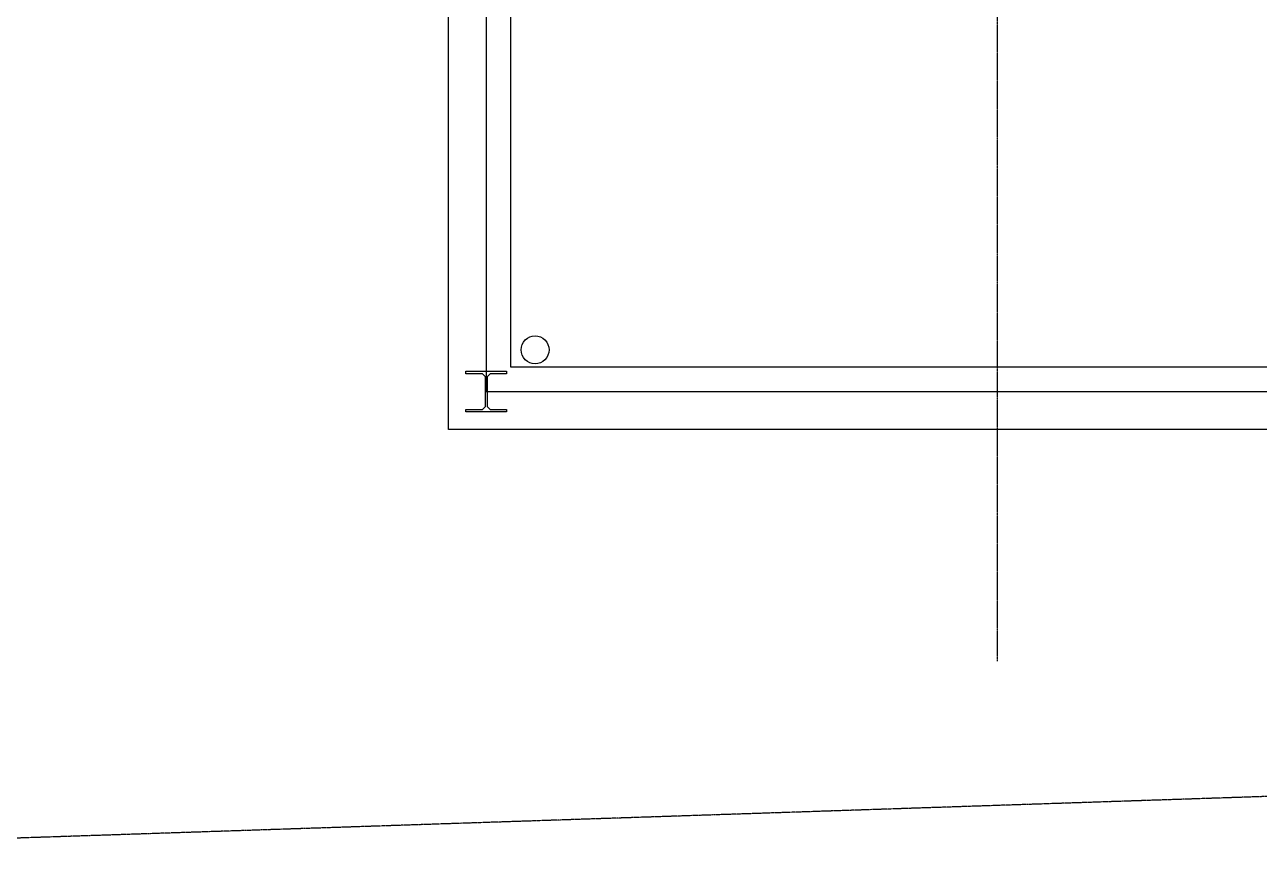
# Model space of a CAD drawing. Header units: millimetres. Extents: x 0 to 181737, y 0 to 59400.
# Drawn here: x 125628 to 130941, y 13764 to 17304 of the extents above; entities that cross this region are included whole.
import ezdxf

# ---------------------------------------------------------------- set-up
doc = ezdxf.new("R2010")
doc.units = ezdxf.units.MM
doc.header["$LTSCALE"] = 0.2
doc.linetypes.add('CENTER', pattern=[50.8, 31.75, -6.35, 6.35, -6.35])
doc.linetypes.add('PHANTOM', pattern=[63.5, 31.75, -6.35, 6.35, -6.35, 6.35, -6.35])
doc.layers.add('A_境界線', color=9, linetype='PHANTOM')
doc.layers.add('A_建築', color=8, linetype='Continuous')
doc.layers.add('A_通芯', color=8, linetype='CENTER', plot=False)

msp = doc.modelspace()

# ---------------------------------------------------------------- linework, layer by layer
at = {"layer": 'A_境界線'}
msp.add_lwpolyline([(160764.5, 14975.04), (124502.65, 13767.02), (114377.78, 13763.86), (104147.68, 14776.54)], dxfattribs=at)
at = {"layer": 'A_建築', "linetype": 'Continuous'}
for points in [[(136697.8, 17525), (136697.8, 15562), (127451.8, 15562), (127451.8, 17525)], [(136429.8, 17525), (136429.8, 15830), (127719.8, 15830), (127719.8, 17525)]]:
    msp.add_lwpolyline(points, dxfattribs=at)
at = {"layer": 'A_建築'}
msp.add_lwpolyline([(127614.8, 17525), (127614.8, 15725), (136534.8, 15725), (136534.8, 17525)], dxfattribs=at)
at = {"layer": 'A_建築', "linetype": 'Continuous'}
msp.add_lwpolyline([(127527.3, 15637.5), (127527.3, 15648.5), (127598.05, 15648.5), (127611.05, 15661.5), (127611.05, 15788.5), (127598.05, 15801.5), (127527.3, 15801.5), (127527.3, 15812.5), (127702.3, 15812.5), (127702.3, 15801.5), (127631.55, 15801.5), (127618.55, 15788.5), (127618.55, 15661.5), (127631.55, 15648.5), (127702.3, 15648.5), (127702.3, 15637.5)], close=True, dxfattribs=at)
msp.add_circle((127824.8, 15905), 60, dxfattribs=at)
at = {"layer": 'A_通芯'}
msp.add_line((129814.8, 14565.35), (129814.8, 46450.31), dxfattribs=at)

doc.saveas('drawing.dxf')
